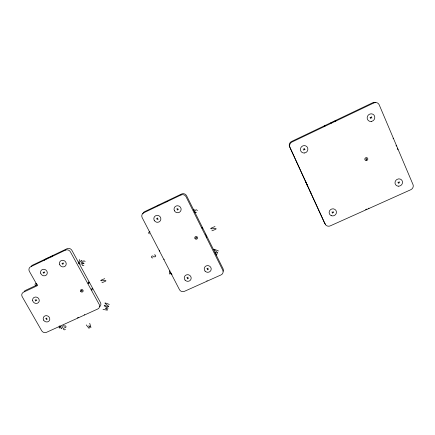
<?xml version="1.0" encoding="UTF-8"?>
<svg xmlns="http://www.w3.org/2000/svg" width="435" height="435" viewBox="0 0 435 435"><rect width="100%" height="100%" fill="white"/><g stroke="black" fill="none" stroke-linecap="round" stroke-linejoin="round"><path stroke-width="0.65" d="M59.334 325.82C58.6 329.844 59.883 327.62 60.992 326.114C60.71 330.165 61.743 329.36 63.374 325.19M169.96 270.836C168.802 272.729 169.568 276.138 170.873 272.625M171.607 273.425L171.45 274.605L172.042 274.741M206.505 235.939L206.288 236.743L206.788 237.733M205.38 234.922L205.597 234.128M35.681 301.091L36.176 299.383M43.669 273.436L44.174 271.685M46.246 319.665L46.741 317.98M62.569 264.491L63.091 262.724M78.534 263.365L79.692 259.537M80.823 264.502C83.379 259.053 81.329 258.972 78.963 263.8M202.645 228.489C201.285 225.542 203.123 230.914 202.019 227.619M81.682 291.184L81.932 290.368M77.425 317.898L77.908 317.762M157.04 219.762L157.655 217.913M177.262 210.192L177.893 208.321M193.803 210.785L194.211 209.469L193.57 209.317M196.022 238.271L196.326 237.412M187.403 278.895L188.023 277.122M207.397 269.852L208.039 268.063M303.766 150.303L304.522 148.313M332.411 213.329L333.172 211.432M370.566 118.679L371.392 116.629M366.134 159.558L366.515 158.617M398.346 183.516L399.178 181.558M323.906 126.444C327.18 125.149 321.916 127.227 325.01 125.753M166.746 201.231L166.317 201.856L167.328 201.372M164.468 202.737L164.908 202.106M158.922 205.059L157.6 205.842M92.606 289.449L92.639 288.916A0.957 0.343 65.3 0 0 92.356 288.405L91.535 289.003L91.567 289.449A0.957 0.343 65.3 0 0 91.85 289.96L92.057 290.118M89.126 283.082L89.142 282.576A0.99 0.353 65 0 0 88.968 282.233L88.582 281.934L88.071 283.06A0.941 0.337 65 0 0 88.348 283.571L88.631 283.702L88.794 283.011A0.941 0.337 65 0 0 88.626 282.674L88.234 282.369M194.635 212.242L196.272 212.536C193.281 212.878 195.489 207.876 197.474 210.507M366.89 209.001L366.428 209.317M78.512 317.354L78.099 317.664M52.494 255.889L50.77 256.987L51.781 256.503M47.85 258.047L48.198 257.841M46.148 258.917C40.977 262.033 48.622 257.689 44.691 259.76M84.586 314.679L84.216 314.886M335.488 121.093L336.054 120.821M37.426 284.778L25.404 290.439A3.638 3.301 35 0 0 24.115 291.575M214.993 226.57C201.503 231.572 225.373 225.808 211.899 230.811M104.732 278.672C92.084 283.354 114.579 278.003 101.942 282.679M207.18 280.776L206.837 280.918M366.172 209.431L365.563 209.599M331.459 122.98C335.766 121.028 327.62 124.252 332.46 122.186M368.597 208.289L368.788 208.234A1.359 0.332 -22.8 0 0 369.005 208.153M216.646 255.127L216.945 254.54L215.205 253.61M103.003 309.41L107.342 310.182L107.445 309.633L105.303 308.208L108.13 308.187L104.155 305.81M35.017 299.922L36.839 300.552M45.588 318.507L47.399 319.132M186.784 277.688L188.643 278.329M85.157 261.522C83.188 258.977 81.242 263.768 84.091 263.441C81.949 261.386 80.921 266.497 83.895 265.66M61.9 263.284L63.755 263.925M43 272.245L44.843 272.881M81.372 290.623L82.242 290.928M109.326 304.473C96.478 298.927 117.178 310.731 104.346 305.201M176.621 208.925L178.535 209.588M156.399 218.506L158.296 219.169M195.728 237.689L196.62 237.999M218.462 250.979C205.407 245.269 224.542 255.943 214.961 252.387M206.783 268.634L208.653 269.281M331.823 212.041L333.759 212.72M365.862 158.922L366.792 159.253M303.157 148.966L305.131 149.656M397.78 182.194L399.743 182.885M369.973 117.303L371.985 118.01M164.18 259.575L163.903 259.13M86.25 324.901L88.93 328.3L89.403 328.012L88.843 325.652L90.975 327.528L89.73 323.325M307.703 186.088L307.529 185.674M396.035 145.268L396.448 146.089M307.398 185.392C306.534 183.537 308.04 186.952 307.186 185.109M305.62 181.661L306.153 182.678M306.892 184.435L307.056 184.826M310.117 191.454L310.269 191.83M393.061 138.189L393.262 138.58M397.324 148.221L397.65 148.9M310.786 192.852L310.345 191.993M159.259 250.163L159.765 251.142M310.525 192.21L310.242 191.666L310.421 192.08M310.438 192.199L310.867 192.993L310.693 192.58M305.93 182.363L306.463 183.38L306.267 182.923M305.778 181.857L306.022 182.395M305.816 182.124L305.62 181.672M397.753 149.172L397.981 149.727M31.249 266.318A3.681 3.371 37.2 0 1 32.56 265.154L67.006 248.711A3.714 3.453 36.9 0 1 71.933 250.419L100.463 302.559A3.621 3.355 28.2 0 1 99.778 306.615M35.768 285.485A1.022 0.93 35.3 0 1 35.208 283.973A1.022 0.93 35.3 0 1 36.823 284.066M64.081 326.402A1 0.913 29.2 0 1 65.718 326.119A1 0.913 29.2 0 1 65.31 327.642L64.103 327.974A1 0.908 29 0 0 63.695 329.496A1 0.908 29 0 0 65.326 329.208M375.758 102.578A4.209 3.958 -46.3 0 0 372.632 102.774L291.548 141.489A3.997 3.893 -43 0 0 289.574 146.758L324.45 222.818A3.893 3.714 -21.1 0 0 325.695 224.286M223.128 271.255A3.714 3.551 9.5 0 0 222.965 268.536L186.62 195.793A3.806 3.725 31.9 0 0 181.536 194.021L144.703 211.611A3.774 3.632 35.1 0 0 142.865 213.699M149.406 233.845A1.044 1.006 30.6 0 1 148.726 232.562A1.044 1.006 30.6 0 1 150.004 231.92M154.262 254.986A1.039 0.99 25.8 0 1 155.757 255.954A1.039 0.99 25.8 0 1 154.213 256.732L153.006 256.101A1.039 0.99 26.1 0 0 151.462 256.878A1.039 0.99 26.1 0 0 152.962 257.846M335.711 120.914L333.933 121.468L335.711 120.914M65.44 250.141L30.716 266.715A3.714 3.398 37.1 0 0 29.401 271.386L37.453 285.637L23.523 292.195A3.67 3.328 34.9 0 0 22.234 296.768L41.657 330.692A3.61 3.268 30.5 0 0 46.463 332.345L97.766 308.991A3.654 3.377 28.1 0 0 99.213 304.424L70.41 251.865A3.741 3.48 36.8 0 0 65.44 250.141M180.949 195.01L143.795 212.742A3.812 3.665 34.9 0 0 142.196 217.69L179.465 289.639A3.703 3.507 17 0 0 184.407 291.352L221.018 274.915A3.741 3.578 9.5 0 0 222.758 270.151L186.077 196.799A3.839 3.752 31.7 0 0 180.949 195.01M373.828 102.948L291.967 142.022A4.035 3.926 -42.7 0 0 289.971 147.334L325.152 224.068A3.926 3.746 -20.9 0 0 330.285 225.863L410.743 189.742A4.111 3.823 -32 0 0 412.989 184.532L379.217 104.851A4.247 3.997 -46.2 0 0 373.828 102.948M80.622 291.325A1.381 1.278 31.1 0 0 82.965 291.526A1.381 1.278 31.1 0 0 81.834 289.476A1.381 1.278 31.1 0 0 80.622 291.325M40.651 273.126A3.48 3.192 36.1 0 0 46.295 275.083A3.48 3.192 36.1 0 0 44.816 269.461A3.48 3.192 36.1 0 0 40.651 273.126M59.53 264.175A3.491 3.235 35.8 0 0 65.201 266.149A3.491 3.235 35.8 0 0 63.755 260.478A3.491 3.235 35.8 0 0 59.53 264.175M43.609 320.138A3.404 3.088 31.3 0 0 49.356 320.655A3.404 3.088 31.3 0 0 46.523 315.658A3.404 3.088 31.3 0 0 43.609 320.138M32.701 300.775A3.431 3.121 33.8 0 0 38.28 302.706A3.431 3.121 33.8 0 0 36.801 297.214A3.431 3.121 33.8 0 0 32.701 300.775M366.134 160.569A1.539 1.457 -36.6 0 0 367.722 158.443A1.539 1.457 -36.6 0 0 365.123 158.248A1.539 1.457 -36.6 0 0 366.134 160.569M331.437 215.727A3.703 3.534 -23.5 0 0 336.429 211.736A3.703 3.534 -23.5 0 0 330.513 209.659A3.703 3.534 -23.5 0 0 331.437 215.727M398.237 186.191A3.844 3.594 -32.5 0 0 402.261 180.955A3.844 3.594 -32.5 0 0 395.79 180.454A3.844 3.594 -32.5 0 0 398.237 186.191M371.485 121.419A3.948 3.725 -44.5 0 0 374.024 115.139A3.948 3.725 -44.5 0 0 367.428 116.395A3.948 3.725 -44.5 0 0 371.485 121.419M304.728 152.962A3.79 3.676 -40.6 0 0 307.056 146.878A3.79 3.676 -40.6 0 0 300.656 148.074A3.79 3.676 -40.6 0 0 304.728 152.962M195.114 238.728A1.419 1.37 18.1 0 0 197.512 238.309A1.419 1.37 18.1 0 0 195.897 236.488A1.419 1.37 18.1 0 0 195.114 238.728M174.397 210.752A3.583 3.485 29.7 0 0 180.552 211.252A3.583 3.485 29.7 0 0 177.784 205.755A3.583 3.485 29.7 0 0 174.397 210.752M205.081 271.114A3.507 3.355 12.5 0 0 211.029 270.108A3.507 3.355 12.5 0 0 207.055 265.644A3.507 3.355 12.5 0 0 205.081 271.114M154.202 220.317A3.567 3.442 32.1 0 0 160.314 220.817A3.567 3.442 32.1 0 0 157.53 215.368A3.567 3.442 32.1 0 0 154.202 220.317M185.109 280.14A3.485 3.317 16.7 0 0 191.008 279.15A3.485 3.317 16.7 0 0 187.023 274.719A3.485 3.317 16.7 0 0 185.109 280.14"/></g></svg>
